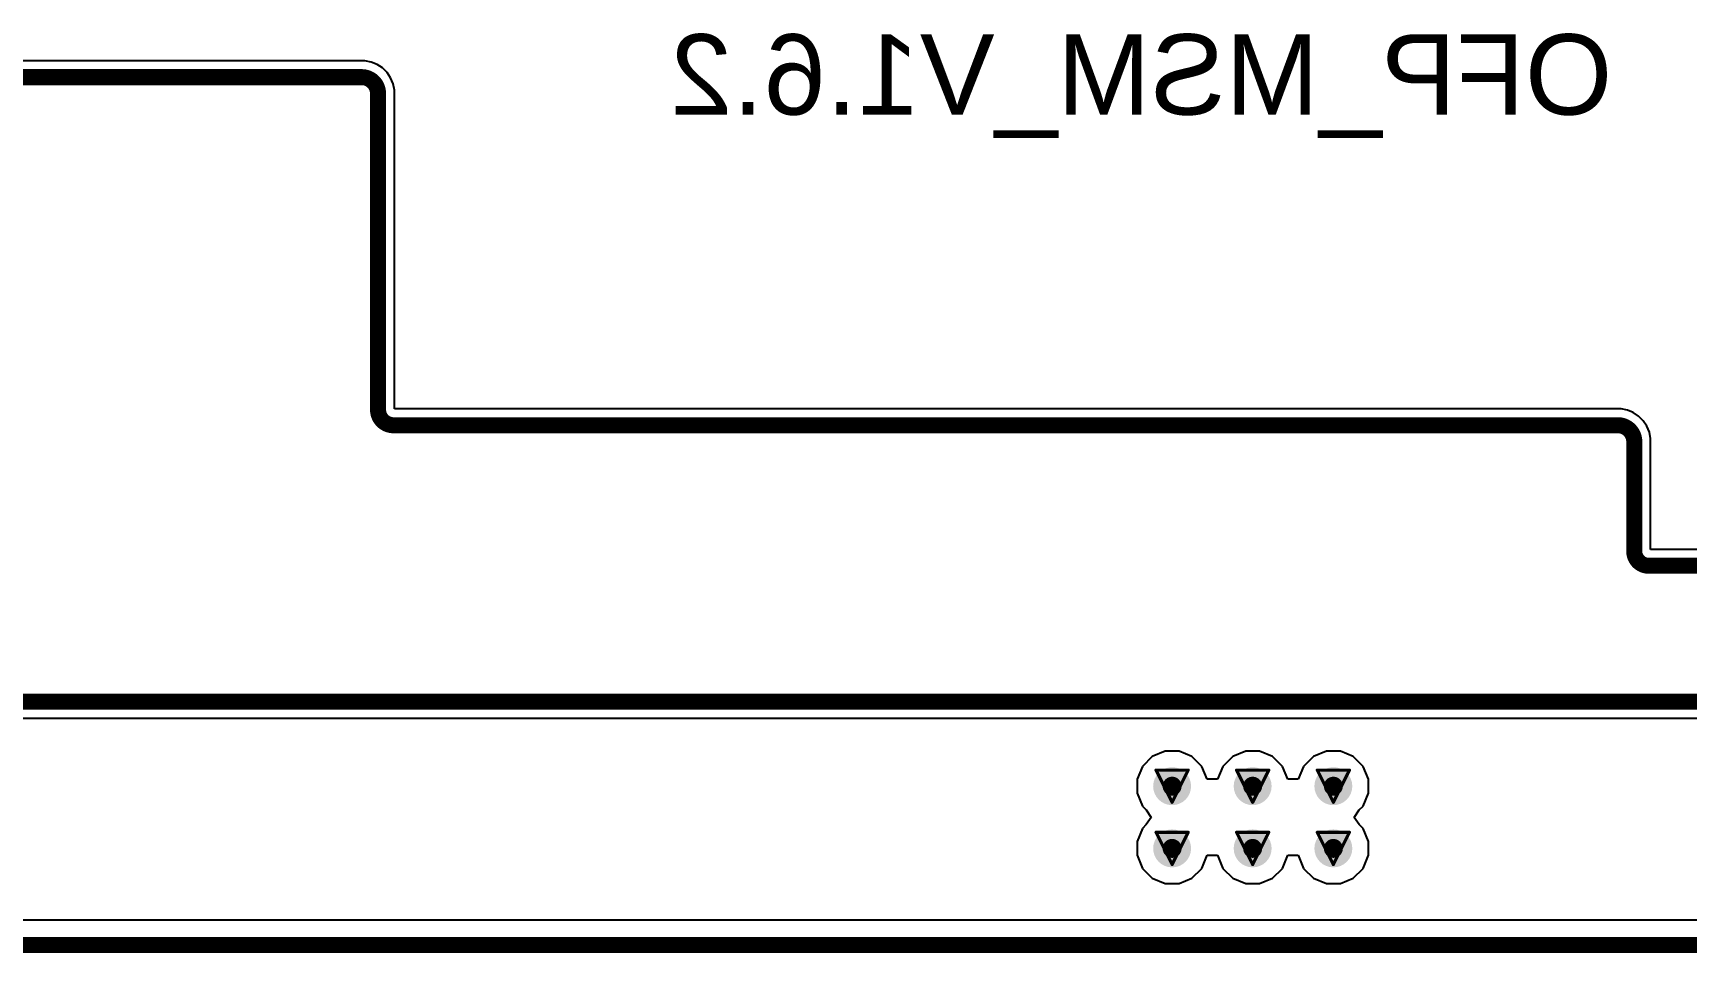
# Model space of a CAD drawing. Header units: inches. Extents: x 0 to 211, y 0 to 201.
# Drawn here: x 2.223 to 3.252, y -0.005 to 0.567 of the extents above; entities that cross this region are included whole.
import ezdxf

# ---------------------------------------------------------------- set-up
doc = ezdxf.new("R2010")
doc.units = ezdxf.units.IN
doc.header["$MEASUREMENT"] = 0
for name, color, linetype in [('Board Outline', 216, 'Continuous'), ('Bottom Layer', 5, 'Continuous'), ('Bottom Overlay', 54, 'Continuous'), ('Drill Drawing', 1, 'Continuous'), ('Layer 1', 16, 'Continuous'), ('Layer 2', 76, 'Continuous'), ('Multi-Layer', 9, 'Continuous'), ('Top Layer', 1, 'Continuous'), ('Via Holes', 16, 'Continuous')]:
    doc.layers.add(name, color=color, linetype=linetype)
doc.styles.add('Arial', font='', dxfattribs={"height": 0.2})
doc.styles.get('Arial').set_extended_font_data('Arial')

msp = doc.modelspace()

# ---------------------------------------------------------------- hatches: boundary and pattern name
at = {"layer": 'Bottom Layer'}
h = msp.add_hatch(color=5, dxfattribs=at)
edge = h.paths.add_edge_path()
edge.add_arc((2.9314, 0.0987), 0.0118, 0, 360)
h = msp.add_hatch(color=5, dxfattribs=at)
edge = h.paths.add_edge_path()
edge.add_arc((2.9815, 0.0987), 0.0118, 0, 360)
h = msp.add_hatch(color=5, dxfattribs=at)
edge = h.paths.add_edge_path()
edge.add_arc((3.0317, 0.0987), 0.0118, 0, 360)
h = msp.add_hatch(color=5, dxfattribs=at)
edge = h.paths.add_edge_path()
edge.add_arc((2.9314, 0.06), 0.0118, 0, 360)
h = msp.add_hatch(color=5, dxfattribs=at)
edge = h.paths.add_edge_path()
edge.add_arc((2.9815, 0.06), 0.0118, 0, 360)
h = msp.add_hatch(color=5, dxfattribs=at)
edge = h.paths.add_edge_path()
edge.add_arc((3.0317, 0.06), 0.0118, 0, 360)
at = {"layer": 'Layer 1'}
h = msp.add_hatch(color=16, dxfattribs=at)
edge = h.paths.add_edge_path()
edge.add_arc((2.9314, 0.0987), 0.0118, 0, 360)
h = msp.add_hatch(color=16, dxfattribs=at)
edge = h.paths.add_edge_path()
edge.add_arc((2.9815, 0.0987), 0.0118, 0, 360)
h = msp.add_hatch(color=16, dxfattribs=at)
edge = h.paths.add_edge_path()
edge.add_arc((3.0317, 0.0987), 0.0118, 0, 360)
h = msp.add_hatch(color=16, dxfattribs=at)
edge = h.paths.add_edge_path()
edge.add_arc((2.9314, 0.06), 0.0118, 0, 360)
h = msp.add_hatch(color=16, dxfattribs=at)
edge = h.paths.add_edge_path()
edge.add_arc((2.9815, 0.06), 0.0118, 0, 360)
h = msp.add_hatch(color=16, dxfattribs=at)
edge = h.paths.add_edge_path()
edge.add_arc((3.0317, 0.06), 0.0118, 0, 360)
at = {"layer": 'Layer 2'}
h = msp.add_hatch(color=76, dxfattribs=at)
edge = h.paths.add_edge_path()
edge.add_arc((2.9314, 0.0987), 0.0118, 0, 360)
h = msp.add_hatch(color=76, dxfattribs=at)
edge = h.paths.add_edge_path()
edge.add_arc((2.9815, 0.0987), 0.0118, 0, 360)
h = msp.add_hatch(color=76, dxfattribs=at)
edge = h.paths.add_edge_path()
edge.add_arc((3.0317, 0.0987), 0.0118, 0, 360)
h = msp.add_hatch(color=76, dxfattribs=at)
edge = h.paths.add_edge_path()
edge.add_arc((2.9314, 0.06), 0.0118, 0, 360)
h = msp.add_hatch(color=76, dxfattribs=at)
edge = h.paths.add_edge_path()
edge.add_arc((2.9815, 0.06), 0.0118, 0, 360)
h = msp.add_hatch(color=76, dxfattribs=at)
edge = h.paths.add_edge_path()
edge.add_arc((3.0317, 0.06), 0.0118, 0, 360)
at = {"layer": 'Top Layer'}
h = msp.add_hatch(color=1, dxfattribs=at)
edge = h.paths.add_edge_path()
edge.add_arc((2.9314, 0.0987), 0.0118, 0, 360)
h = msp.add_hatch(color=1, dxfattribs=at)
edge = h.paths.add_edge_path()
edge.add_arc((2.9815, 0.0987), 0.0118, 0, 360)
h = msp.add_hatch(color=1, dxfattribs=at)
edge = h.paths.add_edge_path()
edge.add_arc((3.0317, 0.0987), 0.0118, 0, 360)
h = msp.add_hatch(color=1, dxfattribs=at)
edge = h.paths.add_edge_path()
edge.add_arc((2.9314, 0.06), 0.0118, 0, 360)
h = msp.add_hatch(color=1, dxfattribs=at)
edge = h.paths.add_edge_path()
edge.add_arc((2.9815, 0.06), 0.0118, 0, 360)
h = msp.add_hatch(color=1, dxfattribs=at)
edge = h.paths.add_edge_path()
edge.add_arc((3.0317, 0.06), 0.0118, 0, 360)
at = {"layer": 'Via Holes'}
h = msp.add_hatch(color=7, dxfattribs=at)
edge = h.paths.add_edge_path()
edge.add_arc((2.9314, 0.0987), 0.00591, 0, 360)
h = msp.add_hatch(color=7, dxfattribs=at)
edge = h.paths.add_edge_path()
edge.add_arc((2.9815, 0.0987), 0.00591, 0, 360)
h = msp.add_hatch(color=7, dxfattribs=at)
edge = h.paths.add_edge_path()
edge.add_arc((3.0317, 0.0987), 0.00591, 0, 360)
h = msp.add_hatch(color=7, dxfattribs=at)
edge = h.paths.add_edge_path()
edge.add_arc((2.9314, 0.06), 0.00591, 0, 360)
h = msp.add_hatch(color=7, dxfattribs=at)
edge = h.paths.add_edge_path()
edge.add_arc((2.9815, 0.06), 0.00591, 0, 360)
h = msp.add_hatch(color=7, dxfattribs=at)
edge = h.paths.add_edge_path()
edge.add_arc((3.0317, 0.06), 0.00591, 0, 360)

# ---------------------------------------------------------------- linework, layer by layer
at = {"layer": 'Board Outline'}
for points in [[(1.8524, 0.5397, 0.01, 0.01, 0), (2.4272, 0.5397, 0.01, 0.01, 0)], [(2.4272, 0.5397, 0.01, 0.01, -0.414214), (2.4374, 0.5295, 0.01, 0.01, 0)], [(2.4374, 0.3328, 0.01, 0.01, 0), (2.4374, 0.5295, 0.01, 0.01, 0)], [(2.447, 0.3232, 0.01, 0.01, -0.414214), (2.4374, 0.3328, 0.01, 0.01, 0)], [(2.447, 0.3232, 0.01, 0.01, 0), (3.2087, 0.3232, 0.01, 0.01, 0)], [(3.2087, 0.3232, 0.01, 0.01, -0.414214), (3.2189, 0.313, 0.01, 0.01, 0)], [(3.2189, 0.2448, 0.01, 0.01, 0), (3.2189, 0.313, 0.01, 0.01, 0)], [(3.2279, 0.2358, 0.01, 0.01, -0.414214), (3.2189, 0.2448, 0.01, 0.01, 0)], [(3.2279, 0.2358, 0.01, 0.01, 0), (3.4024, 0.2358, 0.01, 0.01, 0)], [(1.6291, 0.1512, 0.01, 0.01, 0), (3.4024, 0.1512, 0.01, 0.01, 0)], [(0, 0, 0.01, 0.01, 0), (4.3307, 0, 0.01, 0.01, 0)]]:
    msp.add_lwpolyline(points, format="xyseb", dxfattribs=at)
for points in [[(2.4247, 0.5397, 0.005, 0.005, 1), (2.4297, 0.5397, 0.005, 0.005, 1)], [(2.4247, 0.5397, 0.005, 0.005, 1), (2.4297, 0.5397, 0.005, 0.005, 1)], [(2.4349, 0.5295, 0.005, 0.005, 1), (2.4399, 0.5295, 0.005, 0.005, 1)], [(2.4349, 0.5295, 0.005, 0.005, 1), (2.4399, 0.5295, 0.005, 0.005, 1)], [(2.4349, 0.3328, 0.005, 0.005, 1), (2.4399, 0.3328, 0.005, 0.005, 1)], [(2.4349, 0.3328, 0.005, 0.005, 1), (2.4399, 0.3328, 0.005, 0.005, 1)], [(2.4445, 0.3232, 0.005, 0.005, 1), (2.4495, 0.3232, 0.005, 0.005, 1)], [(2.4445, 0.3232, 0.005, 0.005, 1), (2.4495, 0.3232, 0.005, 0.005, 1)], [(3.2062, 0.3232, 0.005, 0.005, 1), (3.2112, 0.3232, 0.005, 0.005, 1)], [(3.2062, 0.3232, 0.005, 0.005, 1), (3.2112, 0.3232, 0.005, 0.005, 1)], [(3.2164, 0.313, 0.005, 0.005, 1), (3.2214, 0.313, 0.005, 0.005, 1)], [(3.2164, 0.313, 0.005, 0.005, 1), (3.2214, 0.313, 0.005, 0.005, 1)], [(3.2164, 0.2448, 0.005, 0.005, 1), (3.2214, 0.2448, 0.005, 0.005, 1)], [(3.2164, 0.2448, 0.005, 0.005, 1), (3.2214, 0.2448, 0.005, 0.005, 1)], [(3.2254, 0.2358, 0.005, 0.005, 1), (3.2304, 0.2358, 0.005, 0.005, 1)], [(3.2254, 0.2358, 0.005, 0.005, 1), (3.2304, 0.2358, 0.005, 0.005, 1)]]:
    msp.add_lwpolyline(points, format="xyseb", close=True, dxfattribs=at)
at = {"layer": 'Bottom Layer'}
for p, q in [((2.4272, 0.5499), (1.8524, 0.5499)), ((2.4292, 0.5499), (2.4272, 0.5499)), ((2.4331, 0.5491), (2.4292, 0.5499)), ((2.4368, 0.5476), (2.4331, 0.5491)), ((2.4401, 0.5454), (2.4368, 0.5476)), ((2.443, 0.5425), (2.4401, 0.5454)), ((2.4452, 0.5392), (2.443, 0.5425)), ((2.4468, 0.5355), (2.4452, 0.5392)), ((2.4476, 0.5316), (2.4468, 0.5355)), ((2.4476, 0.5295), (2.4476, 0.5316)), ((2.4476, 0.3334), (2.4476, 0.5295)), ((2.4476, 0.5295), (2.4476, 0.5295)), ((3.2087, 0.3334), (2.4476, 0.3334)), ((2.4476, 0.3334), (2.4476, 0.3334)), ((2.4476, 0.3334), (2.4476, 0.3334)), ((3.2107, 0.3334), (3.2087, 0.3334)), ((3.2146, 0.3326), (3.2107, 0.3334)), ((3.2183, 0.3311), (3.2146, 0.3326)), ((3.2216, 0.3288), (3.2183, 0.3311)), ((3.2245, 0.326), (3.2216, 0.3288)), ((3.2267, 0.3227), (3.2245, 0.326)), ((3.2283, 0.3189), (3.2267, 0.3227)), ((3.2291, 0.315), (3.2283, 0.3189)), ((3.2283, 0.3189), (3.2283, 0.3189)), ((3.2283, 0.3189), (3.2283, 0.3189)), ((3.2291, 0.313), (3.2291, 0.315)), ((3.2291, 0.246), (3.2291, 0.313)), ((3.2291, 0.313), (3.2291, 0.313)), ((3.2617, 0.246), (3.2291, 0.246)), ((1.7698, 0.141), (3.2617, 0.141)), ((4.1675, 0.0153), (0.1632, 0.0153))]:
    msp.add_line(p, q, dxfattribs=at)
at = {"layer": 'Drill Drawing'}
for points in [[(2.9214, 0.1087, 0.002, 0.002, 0), (2.9414, 0.1087, 0.002, 0.002, 0)], [(2.9214, 0.1087, 0.002, 0.002, 0), (2.9314, 0.0887, 0.002, 0.002, 0)], [(2.9314, 0.0887, 0.002, 0.002, 0), (2.9414, 0.1087, 0.002, 0.002, 0)], [(2.9715, 0.1087, 0.002, 0.002, 0), (2.9915, 0.1087, 0.002, 0.002, 0)], [(2.9715, 0.1087, 0.002, 0.002, 0), (2.9815, 0.0887, 0.002, 0.002, 0)], [(2.9815, 0.0887, 0.002, 0.002, 0), (2.9915, 0.1087, 0.002, 0.002, 0)], [(3.0217, 0.1087, 0.002, 0.002, 0), (3.0417, 0.1087, 0.002, 0.002, 0)], [(3.0217, 0.1087, 0.002, 0.002, 0), (3.0317, 0.0887, 0.002, 0.002, 0)], [(3.0317, 0.0887, 0.002, 0.002, 0), (3.0417, 0.1087, 0.002, 0.002, 0)], [(2.9214, 0.07, 0.002, 0.002, 0), (2.9414, 0.07, 0.002, 0.002, 0)], [(2.9214, 0.07, 0.002, 0.002, 0), (2.9314, 0.05, 0.002, 0.002, 0)], [(2.9314, 0.05, 0.002, 0.002, 0), (2.9414, 0.07, 0.002, 0.002, 0)], [(2.9715, 0.07, 0.002, 0.002, 0), (2.9915, 0.07, 0.002, 0.002, 0)], [(2.9715, 0.07, 0.002, 0.002, 0), (2.9815, 0.05, 0.002, 0.002, 0)], [(2.9815, 0.05, 0.002, 0.002, 0), (2.9915, 0.07, 0.002, 0.002, 0)], [(3.0217, 0.07, 0.002, 0.002, 0), (3.0417, 0.07, 0.002, 0.002, 0)], [(3.0217, 0.07, 0.002, 0.002, 0), (3.0317, 0.05, 0.002, 0.002, 0)], [(3.0317, 0.05, 0.002, 0.002, 0), (3.0417, 0.07, 0.002, 0.002, 0)]]:
    msp.add_lwpolyline(points, format="xyseb", dxfattribs=at)
for points in [[(2.9209, 0.1087, 0.001, 0.001, 1), (2.9219, 0.1087, 0.001, 0.001, 1)], [(2.9209, 0.1087, 0.001, 0.001, 1), (2.9219, 0.1087, 0.001, 0.001, 1)], [(2.9409, 0.1087, 0.001, 0.001, 1), (2.9419, 0.1087, 0.001, 0.001, 1)], [(2.9409, 0.1087, 0.001, 0.001, 1), (2.9419, 0.1087, 0.001, 0.001, 1)], [(2.971, 0.1087, 0.001, 0.001, 1), (2.972, 0.1087, 0.001, 0.001, 1)], [(2.971, 0.1087, 0.001, 0.001, 1), (2.972, 0.1087, 0.001, 0.001, 1)], [(2.991, 0.1087, 0.001, 0.001, 1), (2.992, 0.1087, 0.001, 0.001, 1)], [(2.991, 0.1087, 0.001, 0.001, 1), (2.992, 0.1087, 0.001, 0.001, 1)], [(3.0212, 0.1087, 0.001, 0.001, 1), (3.0222, 0.1087, 0.001, 0.001, 1)], [(3.0212, 0.1087, 0.001, 0.001, 1), (3.0222, 0.1087, 0.001, 0.001, 1)], [(3.0412, 0.1087, 0.001, 0.001, 1), (3.0422, 0.1087, 0.001, 0.001, 1)], [(3.0412, 0.1087, 0.001, 0.001, 1), (3.0422, 0.1087, 0.001, 0.001, 1)], [(2.9309, 0.0887, 0.001, 0.001, 1), (2.9319, 0.0887, 0.001, 0.001, 1)], [(2.9309, 0.0887, 0.001, 0.001, 1), (2.9319, 0.0887, 0.001, 0.001, 1)], [(2.981, 0.0887, 0.001, 0.001, 1), (2.982, 0.0887, 0.001, 0.001, 1)], [(2.981, 0.0887, 0.001, 0.001, 1), (2.982, 0.0887, 0.001, 0.001, 1)], [(3.0312, 0.0887, 0.001, 0.001, 1), (3.0322, 0.0887, 0.001, 0.001, 1)], [(3.0312, 0.0887, 0.001, 0.001, 1), (3.0322, 0.0887, 0.001, 0.001, 1)], [(2.9209, 0.07, 0.001, 0.001, 1), (2.9219, 0.07, 0.001, 0.001, 1)], [(2.9209, 0.07, 0.001, 0.001, 1), (2.9219, 0.07, 0.001, 0.001, 1)], [(2.9409, 0.07, 0.001, 0.001, 1), (2.9419, 0.07, 0.001, 0.001, 1)], [(2.9409, 0.07, 0.001, 0.001, 1), (2.9419, 0.07, 0.001, 0.001, 1)], [(2.971, 0.07, 0.001, 0.001, 1), (2.972, 0.07, 0.001, 0.001, 1)], [(2.971, 0.07, 0.001, 0.001, 1), (2.972, 0.07, 0.001, 0.001, 1)], [(2.991, 0.07, 0.001, 0.001, 1), (2.992, 0.07, 0.001, 0.001, 1)], [(2.991, 0.07, 0.001, 0.001, 1), (2.992, 0.07, 0.001, 0.001, 1)], [(3.0212, 0.07, 0.001, 0.001, 1), (3.0222, 0.07, 0.001, 0.001, 1)], [(3.0212, 0.07, 0.001, 0.001, 1), (3.0222, 0.07, 0.001, 0.001, 1)], [(3.0412, 0.07, 0.001, 0.001, 1), (3.0422, 0.07, 0.001, 0.001, 1)], [(3.0412, 0.07, 0.001, 0.001, 1), (3.0422, 0.07, 0.001, 0.001, 1)], [(2.9309, 0.05, 0.001, 0.001, 1), (2.9319, 0.05, 0.001, 0.001, 1)], [(2.9309, 0.05, 0.001, 0.001, 1), (2.9319, 0.05, 0.001, 0.001, 1)], [(2.981, 0.05, 0.001, 0.001, 1), (2.982, 0.05, 0.001, 0.001, 1)], [(2.981, 0.05, 0.001, 0.001, 1), (2.982, 0.05, 0.001, 0.001, 1)], [(3.0312, 0.05, 0.001, 0.001, 1), (3.0322, 0.05, 0.001, 0.001, 1)], [(3.0312, 0.05, 0.001, 0.001, 1), (3.0322, 0.05, 0.001, 0.001, 1)]]:
    msp.add_lwpolyline(points, format="xyseb", close=True, dxfattribs=at)
at = {"layer": 'Layer 1'}
for p, q in [((2.4272, 0.5499), (1.8524, 0.5499)), ((2.4292, 0.5499), (2.4272, 0.5499)), ((2.4331, 0.5491), (2.4292, 0.5499)), ((2.4368, 0.5476), (2.4331, 0.5491)), ((2.4401, 0.5454), (2.4368, 0.5476)), ((2.443, 0.5425), (2.4401, 0.5454)), ((2.4452, 0.5392), (2.443, 0.5425)), ((2.4468, 0.5355), (2.4452, 0.5392)), ((2.4476, 0.5316), (2.4468, 0.5355)), ((2.4476, 0.5295), (2.4476, 0.5316)), ((2.4476, 0.3334), (2.4476, 0.5295)), ((2.4476, 0.5295), (2.4476, 0.5295)), ((3.2087, 0.3334), (2.4476, 0.3334)), ((2.4476, 0.3334), (2.4476, 0.3334)), ((2.4476, 0.3334), (2.4476, 0.3334)), ((3.2107, 0.3334), (3.2087, 0.3334)), ((3.2146, 0.3326), (3.2107, 0.3334)), ((3.2183, 0.3311), (3.2146, 0.3326)), ((3.2216, 0.3288), (3.2183, 0.3311)), ((3.2245, 0.326), (3.2216, 0.3288)), ((3.2267, 0.3227), (3.2245, 0.326)), ((3.2283, 0.3189), (3.2267, 0.3227)), ((3.2291, 0.315), (3.2283, 0.3189)), ((3.2283, 0.3189), (3.2283, 0.3189)), ((3.2283, 0.3189), (3.2283, 0.3189)), ((3.2291, 0.313), (3.2291, 0.315)), ((3.2291, 0.246), (3.2291, 0.313)), ((3.2291, 0.313), (3.2291, 0.313)), ((3.4044, 0.246), (3.2291, 0.246)), ((1.6291, 0.141), (3.4024, 0.141)), ((4.1675, 0.0153), (0.1632, 0.0153))]:
    msp.add_line(p, q, dxfattribs=at)
at = {"layer": 'Layer 2'}
for p, q in [((2.4272, 0.5499), (1.8524, 0.5499)), ((2.4292, 0.5499), (2.4272, 0.5499)), ((2.4331, 0.5491), (2.4292, 0.5499)), ((2.4368, 0.5476), (2.4331, 0.5491)), ((2.4401, 0.5454), (2.4368, 0.5476)), ((2.443, 0.5425), (2.4401, 0.5454)), ((2.4452, 0.5392), (2.443, 0.5425)), ((2.4468, 0.5355), (2.4452, 0.5392)), ((2.4476, 0.5316), (2.4468, 0.5355)), ((2.4476, 0.5295), (2.4476, 0.5316)), ((2.4476, 0.3334), (2.4476, 0.5295)), ((2.4476, 0.5295), (2.4476, 0.5295)), ((3.2087, 0.3334), (2.4476, 0.3334)), ((2.4476, 0.3334), (2.4476, 0.3334)), ((2.4476, 0.3334), (2.4476, 0.3334)), ((3.2107, 0.3334), (3.2087, 0.3334)), ((3.2146, 0.3326), (3.2107, 0.3334)), ((3.2183, 0.3311), (3.2146, 0.3326)), ((3.2216, 0.3288), (3.2183, 0.3311)), ((3.2245, 0.326), (3.2216, 0.3288)), ((3.2267, 0.3227), (3.2245, 0.326)), ((3.2283, 0.3189), (3.2267, 0.3227)), ((3.2291, 0.315), (3.2283, 0.3189)), ((3.2283, 0.3189), (3.2283, 0.3189)), ((3.2283, 0.3189), (3.2283, 0.3189)), ((3.2291, 0.313), (3.2291, 0.315)), ((3.2291, 0.246), (3.2291, 0.313)), ((3.2291, 0.313), (3.2291, 0.313)), ((3.4044, 0.246), (3.2291, 0.246)), ((1.6291, 0.141), (3.4024, 0.141)), ((2.919, 0.1172), (2.9129, 0.111)), ((2.927, 0.1205), (2.919, 0.1172)), ((2.9357, 0.1205), (2.927, 0.1205)), ((2.9437, 0.1172), (2.9357, 0.1205)), ((2.9499, 0.111), (2.9437, 0.1172)), ((2.9691, 0.1172), (2.963, 0.111)), ((2.9772, 0.1205), (2.9691, 0.1172)), ((2.9858, 0.1205), (2.9772, 0.1205)), ((2.9938, 0.1172), (2.9858, 0.1205)), ((3, 0.111), (2.9938, 0.1172)), ((3.0194, 0.1172), (3.0132, 0.111)), ((3.0274, 0.1205), (3.0194, 0.1172)), ((3.0361, 0.1205), (3.0274, 0.1205)), ((3.0441, 0.1172), (3.0361, 0.1205)), ((3.0502, 0.111), (3.0441, 0.1172)), ((2.9129, 0.111), (2.9096, 0.103)), ((2.9096, 0.103), (2.9096, 0.0943)), ((2.9532, 0.103), (2.9499, 0.111)), ((2.9597, 0.103), (2.9532, 0.103)), ((2.963, 0.111), (2.9597, 0.103)), ((3.0033, 0.103), (3, 0.111)), ((3.0099, 0.103), (3.0033, 0.103)), ((3.0132, 0.111), (3.0099, 0.103)), ((3.0535, 0.103), (3.0502, 0.111)), ((3.0535, 0.0943), (3.0535, 0.103)), ((2.9096, 0.0943), (2.9129, 0.0863)), ((3.0502, 0.0863), (3.0535, 0.0943)), ((2.9129, 0.0863), (2.9153, 0.0839)), ((2.9153, 0.0839), (2.9184, 0.0793)), ((3.0447, 0.0793), (3.0478, 0.0839)), ((3.0478, 0.0839), (3.0502, 0.0863)), ((2.9129, 0.0724), (2.9096, 0.0643)), ((2.9153, 0.0748), (2.9129, 0.0724)), ((2.9184, 0.0793), (2.9153, 0.0748)), ((3.0478, 0.0748), (3.0447, 0.0793)), ((3.0502, 0.0724), (3.0478, 0.0748)), ((3.0535, 0.0643), (3.0502, 0.0724)), ((2.9096, 0.0643), (2.9096, 0.0557)), ((3.0535, 0.0557), (3.0535, 0.0643)), ((2.9096, 0.0557), (2.9129, 0.0476)), ((2.9499, 0.0476), (2.9532, 0.0557)), ((2.9532, 0.0557), (2.9597, 0.0557)), ((2.9597, 0.0557), (2.963, 0.0476)), ((3, 0.0476), (3.0033, 0.0557)), ((3.0033, 0.0557), (3.0099, 0.0557)), ((3.0099, 0.0557), (3.0132, 0.0476)), ((3.0502, 0.0476), (3.0535, 0.0557)), ((2.9129, 0.0476), (2.919, 0.0415)), ((2.919, 0.0415), (2.927, 0.0382)), ((2.9357, 0.0382), (2.9437, 0.0415)), ((2.9437, 0.0415), (2.9499, 0.0476)), ((2.963, 0.0476), (2.9691, 0.0415)), ((2.9691, 0.0415), (2.9772, 0.0382)), ((2.9858, 0.0382), (2.9938, 0.0415)), ((2.9938, 0.0415), (3, 0.0476)), ((3.0132, 0.0476), (3.0194, 0.0415)), ((3.0194, 0.0415), (3.0274, 0.0382)), ((3.0361, 0.0382), (3.0441, 0.0415)), ((3.0441, 0.0415), (3.0502, 0.0476)), ((2.927, 0.0382), (2.9357, 0.0382)), ((2.9772, 0.0382), (2.9858, 0.0382)), ((3.0274, 0.0382), (3.0361, 0.0382)), ((4.1675, 0.0153), (0.1632, 0.0153))]:
    msp.add_line(p, q, dxfattribs=at)
at = {"layer": 'Multi-Layer'}
for p, q in [((1.8524, 0.5397), (2.4272, 0.5397)), ((2.4272, 0.5397), (2.4292, 0.5397)), ((2.4292, 0.5397), (2.4329, 0.5382)), ((2.4329, 0.5382), (2.4358, 0.5353)), ((2.4358, 0.5353), (2.4374, 0.5316)), ((2.4374, 0.5316), (2.4374, 0.5295)), ((2.4374, 0.5295), (2.4374, 0.5295)), ((2.4374, 0.5295), (2.4374, 0.3328)), ((2.4374, 0.3328), (2.4375, 0.331)), ((2.4375, 0.331), (2.439, 0.3275)), ((2.439, 0.3275), (2.4416, 0.3248)), ((2.4416, 0.3248), (2.4451, 0.3234)), ((2.4451, 0.3234), (2.447, 0.3232)), ((2.447, 0.3232), (2.447, 0.3232)), ((2.447, 0.3232), (3.2087, 0.3232)), ((3.2087, 0.3232), (3.2107, 0.3232)), ((3.2107, 0.3232), (3.2144, 0.3216)), ((3.2144, 0.3216), (3.2173, 0.3188)), ((3.2173, 0.3188), (3.2189, 0.315)), ((3.2189, 0.315), (3.2189, 0.313)), ((3.2189, 0.313), (3.2189, 0.313)), ((3.2189, 0.313), (3.2189, 0.2448)), ((3.2189, 0.2448), (3.219, 0.2431)), ((3.219, 0.2431), (3.2204, 0.2398)), ((3.2204, 0.2398), (3.2229, 0.2373)), ((3.2229, 0.2373), (3.2261, 0.236)), ((3.2261, 0.236), (3.2279, 0.2358)), ((3.2279, 0.2358), (3.2279, 0.2358)), ((3.2279, 0.2358), (3.4024, 0.2358)), ((3.4024, 0.1512), (1.6291, 0.1512))]:
    msp.add_line(p, q, dxfattribs=at)
at = {"layer": 'Top Layer'}
for p, q in [((2.4272, 0.5499), (1.8524, 0.5499)), ((2.4292, 0.5499), (2.4272, 0.5499)), ((2.4331, 0.5491), (2.4292, 0.5499)), ((2.4368, 0.5476), (2.4331, 0.5491)), ((2.4401, 0.5454), (2.4368, 0.5476)), ((2.443, 0.5425), (2.4401, 0.5454)), ((2.4452, 0.5392), (2.443, 0.5425)), ((2.4468, 0.5355), (2.4452, 0.5392)), ((2.4476, 0.5316), (2.4468, 0.5355)), ((2.4476, 0.5295), (2.4476, 0.5316)), ((2.4476, 0.3334), (2.4476, 0.5295)), ((2.4476, 0.5295), (2.4476, 0.5295)), ((3.2087, 0.3334), (2.4476, 0.3334)), ((2.4476, 0.3334), (2.4476, 0.3334)), ((2.4476, 0.3334), (2.4476, 0.3334)), ((3.2107, 0.3334), (3.2087, 0.3334)), ((3.2146, 0.3326), (3.2107, 0.3334)), ((3.2183, 0.3311), (3.2146, 0.3326)), ((3.2216, 0.3288), (3.2183, 0.3311)), ((3.2245, 0.326), (3.2216, 0.3288)), ((3.2267, 0.3227), (3.2245, 0.326)), ((3.2283, 0.3189), (3.2267, 0.3227)), ((3.2291, 0.315), (3.2283, 0.3189)), ((3.2283, 0.3189), (3.2283, 0.3189)), ((3.2283, 0.3189), (3.2283, 0.3189)), ((3.2291, 0.313), (3.2291, 0.315)), ((3.2291, 0.246), (3.2291, 0.313)), ((3.2291, 0.313), (3.2291, 0.313)), ((3.2617, 0.246), (3.2291, 0.246)), ((1.7698, 0.141), (3.2617, 0.141)), ((4.1675, 0.0153), (0.1632, 0.0153))]:
    msp.add_line(p, q, dxfattribs=at)

# ---------------------------------------------------------------- texts
at = {"layer": 'Bottom Overlay', "style": 'Arial', "text_generation_flag": 2}
msp.add_text('OFP_MSM_V1.6.2', height=0.05, dxfattribs=at).set_placement((3.2052, 0.5164))

doc.saveas('drawing.dxf')
